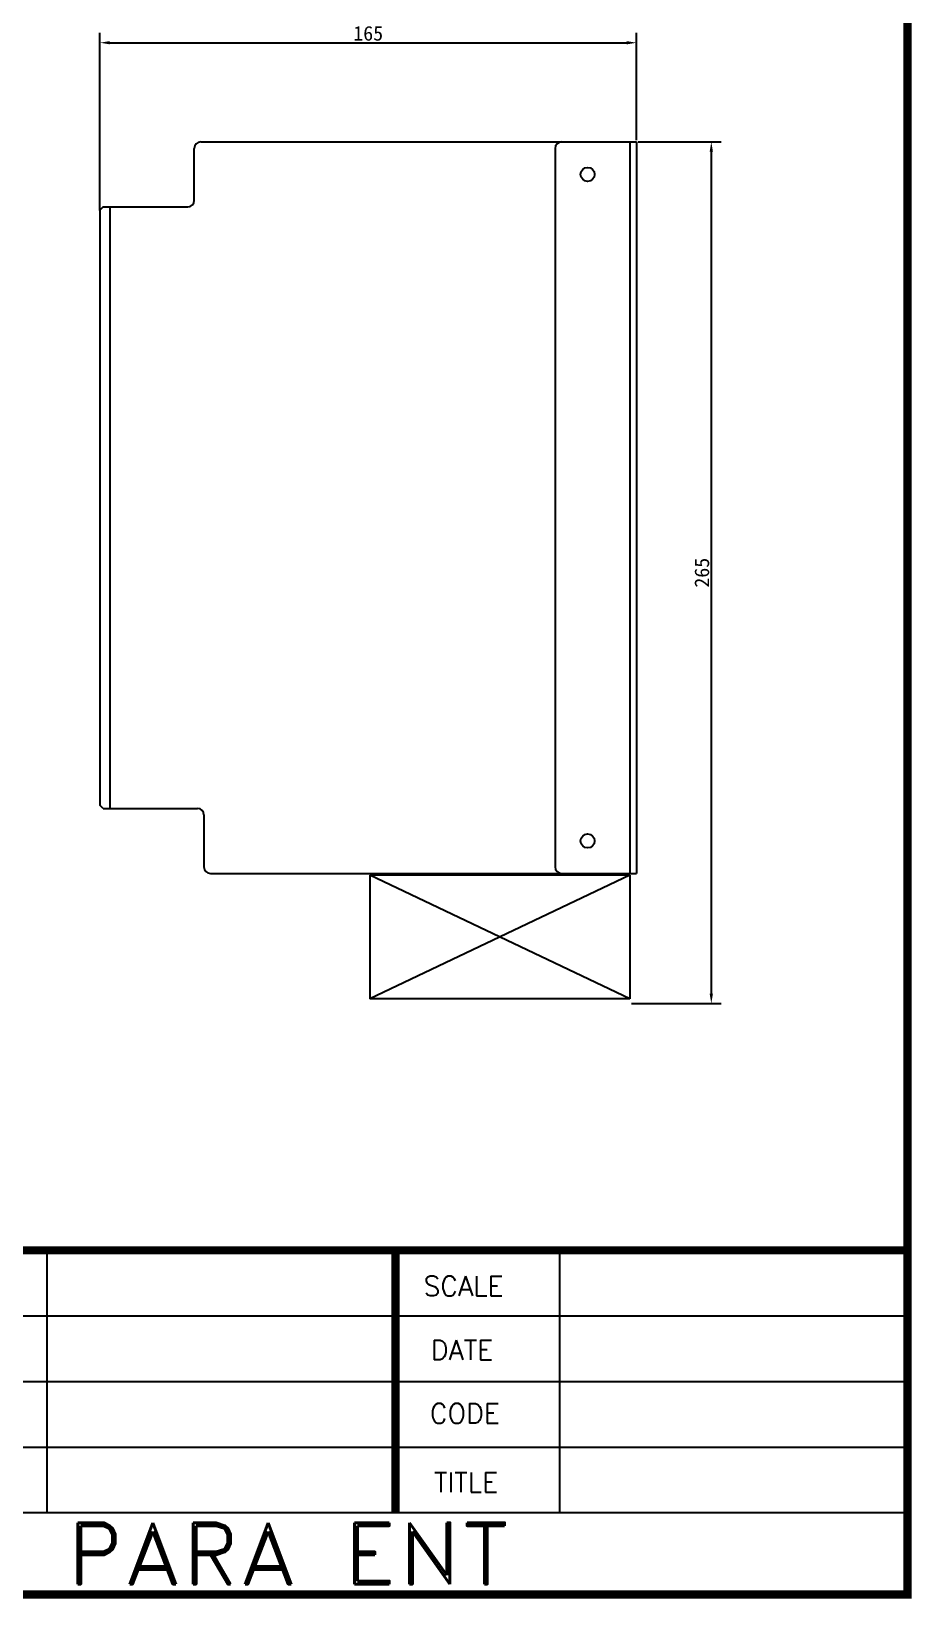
# Model space of a CAD drawing. Header units: millimetres. Extents: x 509 to 2635, y 363 to 1089.
# Drawn here: x 1273.6 to 1544.4, y 362.9 to 844.9 of the extents above; entities that cross this region are included whole.
import ezdxf

# ---------------------------------------------------------------- set-up
doc = ezdxf.new("R2010")
doc.units = ezdxf.units.MM
doc.styles.add('ROMAND', font='romand', dxfattribs={"width": 1.1, "height": 8})
doc.styles.add('ROMANS', font='romans', dxfattribs={"height": 3})
doc.dimstyles.new('ISO-25', dxfattribs={"dimtxt": 4.5, "dimasz": 3, "dimexe": 3, "dimexo": 0.5, "dimtad": 1, "dimtxsty": 'Standard', "dimcen": 2.5, "dimclrd": 6, "dimclre": 6, "dimclrt": 1, "dimadec": 0, "dimazin": 0, "dimtfac": 1, "dimtmove": 0, "dimatfit": 3, "dimfxl": 3, "dimarcsym": 0})

# ---------------------------------------------------------------- blocks, each defined once
blk = doc.blocks.new('*D4')
at = {"color": 6, "lineweight": -2, "transparency": 16777216}
for p, q in [((1294.73, 789.84), (1294.73, 844.42)), ((1459.73, 811.44), (1459.73, 844.42)), ((1297.73, 841.42), (1456.73, 841.42))]:
    blk.add_line(p, q, dxfattribs=at)
at = {"color": 6, "transparency": 16777216}
for points in [[(1297.73, 841.92), (1297.73, 840.92), (1294.73, 841.42)], [(1456.73, 841.92), (1456.73, 840.92), (1459.73, 841.42)]]:
    blk.add_solid(points, dxfattribs=at)
at = {"layer": 'Defpoints', "color": 0, "transparency": 16777216}
for p in [(1459.73, 841.42), (1459.73, 810.94), (1294.73, 789.34)]:
    blk.add_point(p, dxfattribs=at)
at = {"color": 1, "transparency": 16777216, "insert": (1377.23, 844.29), "char_height": 4.5, "attachment_point": 5}
blk.add_mtext('165', dxfattribs=at)
blk = doc.blocks.new('*D7')
at = {"color": 6, "lineweight": -2, "transparency": 16777216}
for p, q in [((1460.23, 810.94), (1485.76, 810.94)), ((1482.76, 807.94), (1482.76, 548.94)), ((1458.23, 545.94), (1485.76, 545.94))]:
    blk.add_line(p, q, dxfattribs=at)
at = {"color": 6, "transparency": 16777216}
for points in [[(1482.26, 807.94), (1483.26, 807.94), (1482.76, 810.94)], [(1482.26, 548.94), (1483.26, 548.94), (1482.76, 545.94)]]:
    blk.add_solid(points, dxfattribs=at)
at = {"layer": 'Defpoints', "color": 0, "transparency": 16777216}
for p in [(1459.73, 810.94), (1457.73, 545.94), (1482.76, 545.94)]:
    blk.add_point(p, dxfattribs=at)
at = {"color": 1, "transparency": 16777216, "insert": (1479.88, 678.44), "char_height": 4.5, "attachment_point": 5, "rotation": 90}
blk.add_mtext('265', dxfattribs=at)

msp = doc.modelspace()

# ---------------------------------------------------------------- linework, layer by layer
for p, q in [((1325.726, 810.939), (1459.726, 810.939)), ((1457.726, 810.939), (1457.726, 585.939)), ((1459.726, 810.939), (1459.726, 585.939)), ((1434.726, 808.939), (1434.726, 587.939)), ((1295.726, 790.939), (1321.726, 790.939)), ((1295.726, 605.939), (1324.726, 605.939)), ((1328.726, 585.939), (1459.726, 585.939))]:
    msp.add_line(p, q)
at = {"ltscale": 10}
for p, q in [((1323.726, 792.939), (1323.726, 808.939)), ((1295.726, 790.939), (1294.726, 789.939)), ((1297.726, 790.939), (1297.726, 605.939)), ((1294.726, 789.939), (1294.726, 606.939)), ((1297.726, 770.739), (1297.726, 626.139)), ((1297.726, 625.939), (1297.726, 605.939)), ((1295.726, 605.939), (1294.726, 606.939)), ((1326.726, 603.939), (1326.726, 587.939))]:
    msp.add_line(p, q, dxfattribs=at)
at = {"color": 2}
for p, q in [((1377.726, 585.439), (1377.726, 547.439)), ((1457.726, 585.439), (1377.726, 547.439)), ((1457.726, 547.439), (1377.726, 585.439)), ((1457.726, 585.439), (1377.726, 585.439)), ((1457.726, 585.439), (1457.726, 547.439)), ((1457.726, 547.439), (1377.726, 547.439))]:
    msp.add_line(p, q, dxfattribs=at)
at = {"color": 5}
for p, q in [((1278.517, 389.39), (1278.517, 470.03)), ((1436.017, 470.03), (1436.017, 389.39)), ((1228.117, 449.87), (1543.117, 449.87)), ((1228.117, 429.71), (1543.117, 429.71)), ((1228.117, 409.55), (1543.117, 409.55)), ((1228.117, 389.39), (1543.117, 389.39))]:
    msp.add_line(p, q, dxfattribs=at)
at = {"color": 5, "const_width": 2.52}
for points in [[(509.917, 364.19), (1543.117, 364.19), (1543.117, 1087.43), (509.917, 1087.43), (509.917, 364.19)], [(1543.117, 470.03), (1228.117, 470.03), (1228.117, 364.19)], [(1385.617, 470.03), (1385.617, 389.39)]]:
    msp.add_lwpolyline(points, dxfattribs=at)
at = {"ltscale": 10}
for centre in [(1444.726, 800.939), (1444.726, 595.939)]:
    msp.add_circle(centre, 2.15, dxfattribs=at)
for centre, start, end in [((1325.726, 808.939), 90, 180), ((1321.726, 792.939), 270, 0), ((1324.726, 603.939), 0, 90)]:
    msp.add_arc(centre, 2, start, end, dxfattribs=at)
for centre, start, end in [((1436.726, 808.939), 90, 180), ((1328.726, 587.939), 180, 270), ((1436.726, 587.939), 180, 270)]:
    msp.add_arc(centre, 2, start, end)

# ---------------------------------------------------------------- texts
at = {"color": 5, "style": 'ROMANS'}
for s, p in [('SCALE', (1394.231, 456.014)), ('DATE', (1396.491, 436.385)), ('CODE', (1396.183, 416.863)), ('TITLE', (1397.47, 395.664))]:
    msp.add_text(s, height=6.048, dxfattribs=at).set_placement(p)
at = {"color": 5, "style": 'ROMAND', "width": 1.1}
msp.add_text('PARA ENT', height=18.816, dxfattribs=at).set_placement((1284.362, 367.435))

# ---------------------------------------------------------------- dimensions: what is measured, and where the dimension line sits
dim = msp.add_linear_dim(base=(1459.726, 841.42), p1=(1294.726, 789.339), p2=(1459.726, 810.939), dimstyle='ISO-25')
dim.commit()
dim.dimension.update_dxf_attribs({"geometry": '*D4', "text_midpoint": (1377.226, 844.295)})
dim = msp.add_linear_dim(base=(1482.757, 545.939), p1=(1459.726, 810.939), p2=(1457.726, 545.939), angle=90, dimstyle='ISO-25')
dim.commit()
dim.dimension.update_dxf_attribs({"geometry": '*D7', "text_midpoint": (1479.882, 678.439)})

doc.saveas('drawing.dxf')
